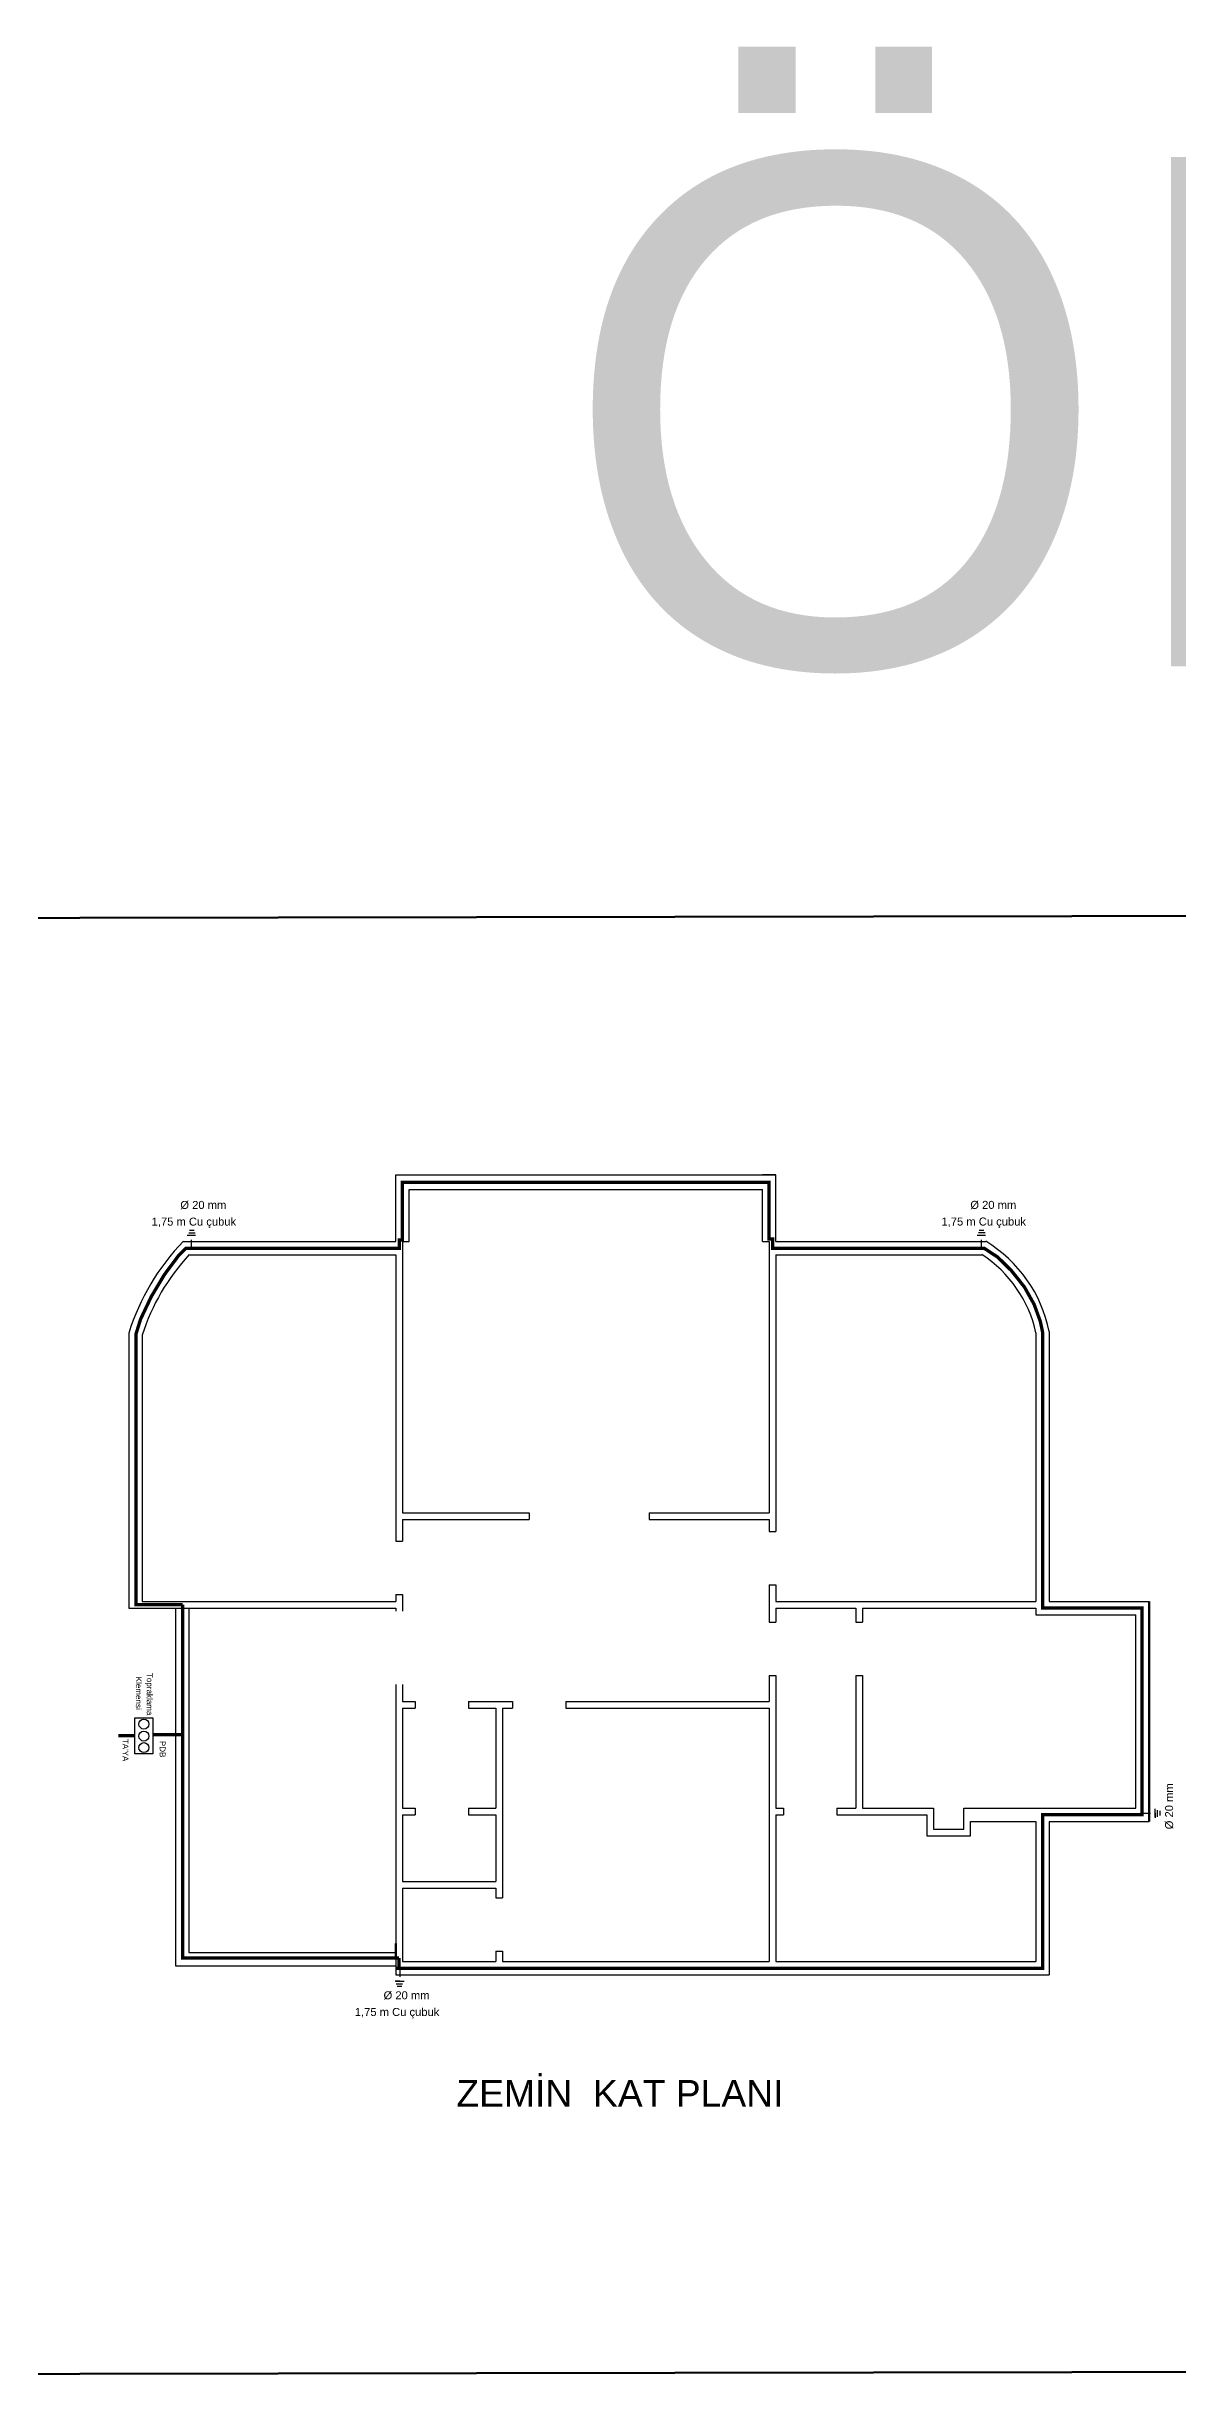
# Model space of a CAD drawing. Header units: millimetres. Extents: x 943 to 8976, y 750 to 4245.
# Drawn here: x 3274 to 4969, y 750 to 4245 of the extents above; entities that cross this region are included whole.
import ezdxf

# ---------------------------------------------------------------- set-up
doc = ezdxf.new("R2010")
doc.units = ezdxf.units.MM
doc.linetypes.add('DASHDOT', pattern=[25.4, 12.7, -6.35, 0, -6.35])
doc.linetypes.add('DASHED', pattern=[19.05, 12.7, -6.35])
doc.layers.add('duvar', color=10, linetype='Continuous', lineweight=30)
doc.layers.add('ZİL', color=92, linetype='DASHDOT', lineweight=20)
doc.layers.add('GÖRÜNÜŞLER', color=8, linetype='Continuous')
doc.layers.add('Tarama', color=42, linetype='Continuous')
doc.styles.get("Standard").update_dxf_attribs({"font": 'arial.ttf'})
doc.styles.add('TXTX', font='arial.ttf')

# ---------------------------------------------------------------- blocks, each defined once
blk = doc.blocks.new('Topraklama Klemensi')
at = {"layer": 'GÖRÜNÜŞLER'}
for p, q in [((-26.75, 27.125), (0, 27.125)), ((-26.75, -27.125), (-26.75, 27.125)), ((0, 27.125), (0, -27.125)), ((0, -27.125), (-26.75, -27.125))]:
    blk.add_line(p, q, dxfattribs=at)
for centre in [(-13.25, 17.625), (-13.25, -0.375), (-13.25, -17.625)]:
    blk.add_circle(centre, 7.5, dxfattribs=at)

msp = doc.modelspace()

# ---------------------------------------------------------------- linework, layer by layer
for p, q in [((3797.1, 2452.6), (3797.1, 2552.6)), ((3797.1, 2552.6), (4367.1, 2552.6)), ((4367.1, 2552.6), (4347.1, 2552.6)), ((4367.1, 2452.6), (4367.1, 2552.6)), ((3817.1, 2452.6), (3817.1, 2530.4)), ((3817.1, 2530.4), (4347.1, 2530.4)), ((4347.1, 2452.6), (4347.1, 2530.4)), ((3478.9, 2452.6), (3691.9, 2452.6)), ((3691.9, 2452.6), (3797.1, 2452.6)), ((3807.1, 2452.6), (3807.1, 2045.5)), ((3807.1, 2452.6), (3817.1, 2452.6)), ((4347.1, 2452.6), (4357.1, 2452.6)), ((4357.1, 2452.6), (4357.1, 2045.5)), ((4367.1, 2452.6), (4522.3, 2452.6)), ((4522.3, 2452.6), (4682, 2452.6)), ((3487.4, 2432.6), (3691.9, 2432.6)), ((3691.9, 2432.6), (3797.1, 2432.6)), ((3797.1, 2432.6), (3797.1, 2002.8)), ((4367.1, 2432.6), (4367.1, 2017.4)), ((4367.1, 2432.6), (4522.3, 2432.6)), ((4522.3, 2432.6), (4676.2, 2432.6)), ((3397.1, 2315.1), (3397.1, 1902.6)), ((3417.1, 2312), (3417.1, 1912.6)), ((4757.1, 2315.5), (4757.1, 1912.6)), ((4777.1, 2317.6), (4777.1, 1912.6)), ((3807.1, 2045.5), (3997.2, 2045.5)), ((3807.1, 2035.5), (3807.1, 2002.8)), ((3807.1, 2035.5), (3997.2, 2035.5)), ((3997.2, 2045.5), (3997.2, 2035.5)), ((4177.2, 2045.5), (4357.1, 2045.5)), ((4177.2, 2045.5), (4177.2, 2035.5)), ((4177.2, 2035.5), (4357.1, 2035.5)), ((4357.1, 2035.5), (4357.1, 2017.4)), ((3797.1, 2002.8), (3807.1, 2002.8)), ((4357.1, 2017.4), (4367.1, 2017.4)), ((3797.1, 1922.8), (3797.1, 1912.6)), ((3797.1, 1922.8), (3807.1, 1922.8)), ((3807.1, 1922.8), (3807.1, 1898)), ((4357.1, 1937.4), (4357.1, 1881.2)), ((4357.1, 1937.4), (4367.1, 1937.4)), ((4367.1, 1937.4), (4367.1, 1912.6)), ((3397.1, 1902.6), (3487.1, 1902.6)), ((3417.1, 1912.6), (3797.1, 1912.6)), ((3467.1, 1902.6), (3467.1, 1366)), ((3487.1, 1902.6), (3797.1, 1902.6)), ((3487.1, 1902.6), (3487.1, 1386)), ((3797.1, 1902.6), (3797.1, 1898)), ((4367.1, 1912.6), (4757.1, 1912.6)), ((4367.1, 1902.6), (4367.1, 1881.2)), ((4367.1, 1902.6), (4487.1, 1902.6)), ((4487.1, 1902.6), (4487.1, 1881.2)), ((4497.1, 1902.6), (4497.1, 1881.2)), ((4497.1, 1902.6), (4757.1, 1902.6)), ((4757.1, 1902.6), (4757.1, 1892.6)), ((4757.1, 1892.6), (4907.1, 1892.6)), ((4777.1, 1912.6), (4927.1, 1912.6)), ((4907.1, 1602.6), (4907.1, 1892.6)), ((4357.1, 1881.2), (4367.1, 1881.2)), ((4487.1, 1881.2), (4497.1, 1881.2)), ((3797.1, 1788), (3797.1, 1399.3)), ((3807.1, 1788), (3807.1, 1762.5)), ((4357.1, 1801.2), (4357.1, 1762.5)), ((4357.1, 1801.2), (4367.1, 1801.2)), ((4367.1, 1801.2), (4367.1, 1602.6)), ((4487.1, 1801.2), (4487.1, 1602.6)), ((4487.1, 1801.2), (4497.1, 1801.2)), ((4497.1, 1801.2), (4497.1, 1602.6)), ((3807.1, 1762.5), (3826.4, 1762.5)), ((3807.1, 1752.5), (3807.1, 1602.6)), ((3807.1, 1752.5), (3826.4, 1752.5)), ((3826.4, 1762.5), (3826.4, 1752.5)), ((3906.4, 1762.5), (3972.4, 1762.5)), ((3906.4, 1762.5), (3906.4, 1752.5)), ((3906.4, 1752.5), (3947.1, 1752.5)), ((3947.1, 1752.5), (3947.1, 1602.6)), ((3957.1, 1752.5), (3957.1, 1467.8)), ((3957.1, 1752.5), (3972.4, 1752.5)), ((3972.4, 1762.5), (3972.4, 1752.5)), ((4052.4, 1762.5), (4357.1, 1762.5)), ((4052.4, 1762.5), (4052.4, 1752.5)), ((4052.4, 1752.5), (4357.1, 1752.5)), ((4357.1, 1752.5), (4357.1, 1372.6)), ((3807.1, 1602.6), (3826.4, 1602.6)), ((3807.1, 1592.6), (3807.1, 1492.6)), ((3807.1, 1592.6), (3826.4, 1592.6)), ((3826.4, 1602.6), (3826.4, 1592.6)), ((3906.4, 1602.6), (3947.1, 1602.6)), ((3906.4, 1602.6), (3906.4, 1592.6)), ((3906.4, 1592.6), (3947.1, 1592.6)), ((3947.1, 1592.6), (3947.1, 1492.6)), ((3957.1, 1592.6), (3957.1, 1467.8)), ((4367.1, 1602.6), (4378.6, 1602.6)), ((4367.1, 1592.6), (4367.1, 1372.6)), ((4367.1, 1592.6), (4378.6, 1592.6)), ((4378.6, 1602.6), (4378.6, 1592.6)), ((4458.6, 1602.6), (4487.1, 1602.6)), ((4458.6, 1602.6), (4458.6, 1592.6)), ((4458.6, 1592.6), (4593.5, 1592.6)), ((4497.1, 1602.6), (4603.5, 1602.6)), ((4593.5, 1592.6), (4593.5, 1561)), ((4603.5, 1602.6), (4603.5, 1571)), ((4648.8, 1602.6), (4907.1, 1602.6)), ((4648.8, 1571), (4648.8, 1602.6)), ((4658.8, 1582.6), (4757.1, 1582.6)), ((4658.8, 1561), (4658.8, 1582.6)), ((4757.1, 1582.6), (4757.1, 1372.6)), ((4777.1, 1582.6), (4927.1, 1582.6)), ((4777.1, 1582.6), (4777.1, 1352.6)), ((4593.5, 1561), (4658.8, 1561)), ((4603.5, 1571), (4648.8, 1571)), ((3807.1, 1492.6), (3947.1, 1492.6)), ((3807.1, 1482.6), (3807.1, 1372.6)), ((3807.1, 1482.6), (3947.1, 1482.6)), ((3947.1, 1482.6), (3947.1, 1467.8)), ((3947.1, 1467.8), (3957.1, 1467.8)), ((3467.1, 1366), (3797.1, 1366)), ((3487.1, 1386), (3797.1, 1386)), ((3797.1, 1379.3), (3797.1, 1352.6)), ((3807.1, 1372.6), (3947.1, 1372.6)), ((3947.1, 1387.8), (3947.1, 1372.6)), ((3947.1, 1387.8), (3957.1, 1387.8)), ((3957.1, 1387.8), (3957.1, 1372.6)), ((3957.1, 1372.6), (4357.1, 1372.6)), ((4367.1, 1372.6), (4757.1, 1372.6)), ((4637.1, 1372.6), (4757.1, 1372.6)), ((3797.1, 1352.6), (4777.1, 1352.6))]:
    msp.add_line(p, q)
at = {"color": 3, "linetype": 'DASHED', "lineweight": 25}
for p, q in [((3497.1, 2461.4), (3484.3, 2461.4)), ((3496.5, 2465.1), (3486.7, 2465.1)), ((3494.7, 2468.9), (3487.7, 2468.9)), ((3491, 2442), (3491, 2461.4)), ((4681.6, 2461.6), (4668.7, 2461.6)), ((4680.9, 2465.3), (4671.2, 2465.3)), ((4679.2, 2469.1), (4672.1, 2469.1)), ((4675.4, 2442.2), (4675.4, 2461.6)), ((4916.4, 1595), (4935.7, 1595)), ((4935.7, 1588.9), (4935.7, 1601.7)), ((4935.7, 1595.1), (4935.7, 1588.2)), ((4939.5, 1589.5), (4939.5, 1599.3)), ((4943.2, 1591.3), (4943.2, 1598.4)), ((3803.2, 1342.9), (3796.4, 1342.9)), ((3797, 1342.9), (3809.9, 1342.9)), ((3797.6, 1339.2), (3807.4, 1339.2)), ((3799.4, 1335.4), (3806.5, 1335.4)), ((3803.2, 1362.3), (3803.2, 1342.9))]:
    msp.add_line(p, q, dxfattribs=at)
at = {"lineweight": 211}
for p, q in [((4927.1, 1912.6), (4927.1, 1582.6)), ((3797.1, 1399.3), (3797.1, 1379.3))]:
    msp.add_line(p, q, dxfattribs=at)
at = {"color": 2, "linetype": 'ByBlock', "lineweight": 211, "true_color": 0xf1eb1f}
msp.add_lwpolyline([(942.8, 2934), (8976.1, 2947.5), (8976.1, 763.7), (942.8, 750.2)], close=True, dxfattribs=at)
at = {"const_width": 5}
msp.add_lwpolyline([(3405.3, 1711.2), (3381.1, 1711.2)], dxfattribs=at)
for centre, radius, start, end in [((3723.3, 2214.2), 341.5, 135.7156, 162.8181), ((4573.6, 2275.4), 207.8, 11.7159, 58.5508), ((3723.3, 2214.2), 321.5, 137.1996, 162.2875), ((4573.6, 2275.4), 187.8, 12.3262, 56.8727)]:
    msp.add_arc(centre, radius, start, end)
at = {"layer": 'Tarama', "const_width": 5}
for points in [[(3477.6, 1907.8), (3407.5, 1907.8), (3407.5, 2313.1), (3414.6, 2336), (3430.6, 2369.7), (3450.3, 2402.7), (3471.8, 2431.6), (3482.4, 2442.2), (3802.4, 2442.2), (3802.4, 2454.8), (3806.9, 2454.8), (3806.9, 2541.3), (4356.9, 2541.3), (4356.9, 2456.1), (4362.3, 2456.1), (4362.3, 2442.2), (4679.6, 2442.2), (4700.2, 2428.6), (4720.6, 2408.3), (4739.7, 2384.3), (4754.4, 2358.1), (4763.8, 2332.2), (4767, 2316.8), (4767, 1902.6), (4916.4, 1902.6), (4916.4, 1592.9), (4767, 1592.9), (4767, 1362.4), (3802.1, 1362.4)], [(3477.6, 1907.8), (3477.6, 1377.5), (3801.8, 1377.5)], [(3477.5, 1712.8), (3432.6, 1712.8)], [(3801.8, 1377.5), (3802.1, 1362.4)]]:
    msp.add_lwpolyline(points, dxfattribs=at)
at = {"layer": 'Tarama', "color": 7, "true_color": 0xffffff, "const_width": 5}
for points in [[(3485, 2442), (3496.3, 2442)], [(4669.4, 2442.2), (4680.8, 2442.2)], [(4916.4, 1601.4), (4916.3, 1590)], [(3796.6, 1362.3), (3808, 1362.3)]]:
    msp.add_lwpolyline(points, dxfattribs=at)

# ---------------------------------------------------------------- block references
msp.add_blockref('Topraklama Klemensi', (3432.8, 1710.9))

# ---------------------------------------------------------------- texts
at = {"color": 2, "linetype": 'ByBlock', "lineweight": 211, "true_color": 0xf1eb1f, "insert": (4042, 4079.1), "char_height": 764, "attachment_point": 1}
msp.add_mtext_dynamic_manual_height_columns('ÖDEV 4', width=65602.342, gutter_width=682.1, heights=[0], dxfattribs=at)
at = {"color": 2, "linetype": 'ByBlock', "lineweight": 211, "true_color": 0xf1eb1f, "insert": (3872.5, 1194.7), "char_height": 40, "width": 594.647, "attachment_point": 1}
msp.add_mtext(' ZEMİN  KAT PLANI', dxfattribs=at)
at = {"layer": 'duvar', "color": 7, "lineweight": -2, "true_color": 0xffffff, "style": 'TXTX'}
for s, p in [('1,75 m Cu çubuk ', (3431.1, 2476.2)), ('%%C 20 mm', (3474.2, 2501.2)), ('1,75 m Cu çubuk ', (4615.5, 2476.3)), ('%%C 20 mm', (4658.7, 2501.3)), ('%%C 20 mm', (3778.9, 1315.8)), ('1,75 m Cu çubuk ', (3735.8, 1290.8))]:
    msp.add_text(s, height=12, dxfattribs=at).set_placement(p)
msp.add_text('%%C 20 mm', height=12, rotation=90, dxfattribs=at).set_placement((4962.8, 1570.8))
at = {"layer": 'ZİL', "linetype": 'ByBlock', "lineweight": -2, "style": 'TXTX'}
for s, p in [('Klemensi', (3407.5, 1799.7)), ('Topraklama', (3423.9, 1805.3)), ("TA'YA", (3387.7, 1706.5)), ('PDB', (3443.3, 1703.4))]:
    msp.add_text(s, height=8.64, rotation=270, dxfattribs=at).set_placement(p)

doc.saveas('drawing.dxf')
